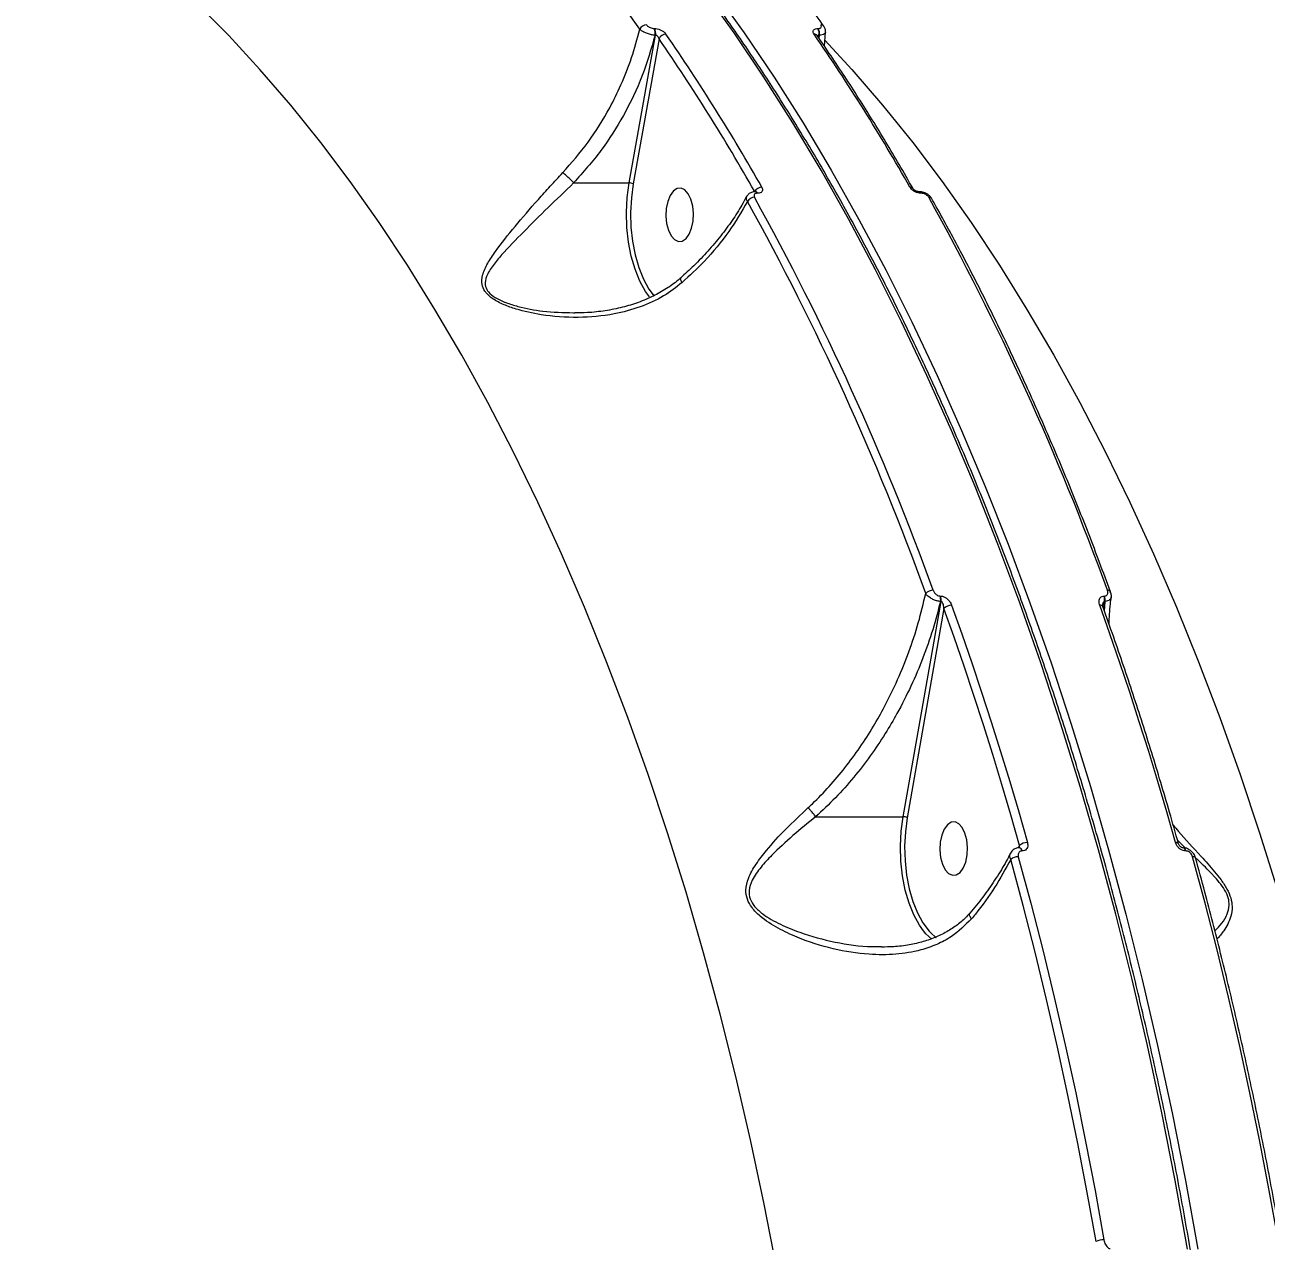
# Model space of a CAD drawing. Header units: millimetres. Extents: x -8327 to 9087, y -6583 to 5996.
# Drawn here: x 4920.2 to 5128.6, y 362 to 566.2 of the extents above; entities that cross this region are included whole.
import ezdxf

# ---------------------------------------------------------------- set-up
doc = ezdxf.new("R2010")
doc.units = ezdxf.units.MM
doc.layers.add('DIKOM_ОБЪЕКТ', color=7, linetype='Continuous')
doc.layers.add('DIKOM_РАЗМЕР_ОБЪЕКТА', color=7, linetype='Continuous')
doc.styles.add('style1', font='arial.ttf', dxfattribs={"width": 0.8})
doc.dimstyles.new('1-50', dxfattribs={"dimtxt": 300, "dimasz": 200, "dimexe": 100, "dimexo": 0, "dimgap": 100, "dimtad": 1, "dimtxsty": 'style1', "dimcen": 200, "dimclrd": 7, "dimclre": 7, "dimclrt": 7, "dimadec": 1, "dimazin": 2, "dimtfac": 1, "dimtmove": 0, "dimatfit": 2, "dimfxl": 0, "dimlwd": 25, "dimlwe": 18, "dimarcsym": 0})

# ---------------------------------------------------------------- blocks, each defined once
blk = doc.blocks.new('*D9')
at = {"layer": 'Defpoints', "color": 0, "transparency": 16777216}
for p in [(7087.37, 843.9), (-4957.59, 227.93), (7087.37, -4838.64)]:
    blk.add_point(p, dxfattribs=at)
at = {"layer": 'DIKOM_РАЗМЕР_ОБЪЕКТА', "color": 7, "lineweight": 18, "transparency": 16777216}
for p, q in [((7087.37, 843.9), (7087.37, -4938.64)), ((-4957.59, 227.93), (-4957.59, -4938.64))]:
    blk.add_line(p, q, dxfattribs=at)
at = {"layer": 'DIKOM_РАЗМЕР_ОБЪЕКТА', "color": 7, "lineweight": 25, "transparency": 16777216}
blk.add_line((-4757.59, -4838.64), (6887.37, -4838.64), dxfattribs=at)
at = {"layer": 'DIKOM_РАЗМЕР_ОБЪЕКТА', "color": 7, "transparency": 16777216}
for points in [[(-4757.59, -4805.31), (-4757.59, -4871.97), (-4957.59, -4838.64)], [(6887.37, -4805.31), (6887.37, -4871.97), (7087.37, -4838.64)]]:
    blk.add_solid(points, dxfattribs=at)
at = {"layer": 'DIKOM_РАЗМЕР_ОБЪЕКТА', "color": 7, "transparency": 16777216, "insert": (4098.94, -4585.47), "char_height": 300, "attachment_point": 5, "style": 'style1'}
blk.add_mtext('12040', dxfattribs=at)

msp = doc.modelspace()

# ---------------------------------------------------------------- linework, layer by layer
at = {"layer": 'DIKOM_ОБЪЕКТ', "color": 7, "linetype": 'Continuous', "lineweight": 15}
for p, q in [((5025.837, 565.63), (5025.905, 565.63)), ((5053.335, 565.63), (5053.403, 565.63)), ((5054.43, 562.65), (5054.603, 565.016)), ((5021.678, 539.699), (5026.086, 564.5)), ((5026.678, 563.888), (5022.35, 539.537)), ((5026.086, 564.5), (5026.018, 564.5)), ((5053.515, 564.5), (5053.447, 564.114)), ((5053.584, 564.5), (5053.515, 564.5)), ((5053.564, 563.939), (5053.584, 564.5)), ((5012.345, 539.699), (5021.678, 539.699)), ((5042.877, 538.219), (5042.829, 538.219)), ((5043.224, 537.957), (5043.177, 537.957)), ((5070.353, 538.219), (5070.306, 538.219)), ((5070.701, 537.957), (5070.654, 537.957)), ((5012.322, 517.905), (5012.534, 517.894)), ((5067.669, 433.281), (5074.01, 469.436)), ((5073.855, 470.335), (5073.943, 470.335)), ((5074.01, 469.436), (5073.922, 469.436)), ((5101.439, 469.436), (5101.246, 468.33)), ((5101.373, 470.335), (5101.461, 470.335)), ((5101.43, 467.81), (5101.528, 469.436)), ((5101.528, 469.436), (5101.439, 469.436)), ((5074.501, 468.24), (5068.341, 433.119)), ((5101.16, 468.57), (5101.157, 468.579)), ((5052.96, 433.281), (5067.669, 433.281)), ((5115.045, 428.003), (5113.725, 429.271)), ((5087.015, 428.052), (5087.199, 428.472)), ((5087.165, 428.059), (5087.137, 428.059)), ((5087.618, 427.534), (5087.59, 427.534)), ((5114.623, 428.059), (5114.595, 428.059)), ((5115.076, 427.534), (5115.048, 427.534))]:
    msp.add_line(p, q, dxfattribs=at)
at = {"layer": 'DIKOM_ОБЪЕКТ', "color": 7, "linetype": 'Continuous', "lineweight": 15, "flags": 128}
for points in [[(5115.373, 360.698), (5113.303, 372.205), (5111.061, 383.59), (5108.65, 394.844), (5106.072, 405.958), (5103.328, 416.922), (5100.422, 427.726), (5097.356, 438.362), (5094.132, 448.821), (5090.753, 459.094), (5087.222, 469.173), (5083.542, 479.048), (5079.716, 488.711), (5075.747, 498.155), (5071.639, 507.371), (5067.394, 516.352), (5063.017, 525.09), (5058.512, 533.578), (5053.881, 541.809), (5049.129, 549.775), (5044.261, 557.469), (5039.279, 564.887), (5034.189, 572.02)], [(5035.903, 572.02), (5040.993, 564.887), (5045.975, 557.469), (5050.844, 549.775), (5055.596, 541.809), (5060.226, 533.578), (5064.732, 525.09), (5069.109, 516.352), (5073.353, 507.371), (5077.461, 498.155), (5081.43, 488.711), (5085.256, 479.048), (5088.937, 469.173), (5092.468, 459.094), (5095.847, 448.821), (5099.07, 438.362), (5102.137, 427.726), (5105.043, 416.922), (5107.786, 405.958), (5110.364, 394.844), (5112.775, 383.59), (5115.017, 372.205), (5117.088, 360.698)], [(5046.444, 357.348), (5044.325, 368.249), (5042.035, 379.02), (5039.578, 389.65), (5036.955, 400.129), (5034.168, 410.449), (5031.221, 420.598), (5028.116, 430.568), (5024.855, 440.35), (5021.442, 449.934), (5017.881, 459.311), (5014.173, 468.474), (5010.324, 477.412), (5006.336, 486.118), (5002.213, 494.584), (4997.959, 502.803), (4993.578, 510.765), (4989.073, 518.464), (4984.45, 525.893), (4979.713, 533.045), (4974.865, 539.912), (4969.912, 546.49), (4964.857, 552.771), (4959.707, 558.75), (4954.465, 564.421), (4949.136, 569.78)], [(5054.524, 563.673), (5059.052, 558.75), (5064.203, 552.771), (5069.257, 546.49), (5074.211, 539.912), (5079.058, 533.045), (5083.796, 525.893), (5088.419, 518.464), (5092.923, 510.765), (5097.304, 502.803), (5101.558, 494.584), (5105.681, 486.118), (5109.67, 477.412), (5113.519, 468.474), (5117.226, 459.311), (5120.788, 449.934), (5124.201, 440.35), (5127.461, 430.568), (5130.566, 420.598)], [(5025.059, 520.545), (5024.395, 521.482), (5023.447, 523.207), (5022.646, 525.194), (5022.01, 527.394), (5021.554, 529.757), (5021.289, 532.227), (5021.221, 534.746), (5021.352, 537.257), (5021.678, 539.699)], [(5022.35, 539.537), (5022.034, 537.169), (5021.907, 534.734), (5021.973, 532.291), (5022.23, 529.896), (5022.672, 527.605), (5023.289, 525.471), (5024.066, 523.546), (5024.985, 521.872), (5025.866, 520.673)], [(5032.152, 532.096), (5032.398, 533.285), (5032.46, 534.56), (5032.335, 535.818), (5032.033, 536.956), (5031.578, 537.884), (5031.007, 538.524), (5030.366, 538.826), (5029.707, 538.765), (5029.083, 538.346), (5028.546, 537.603), (5028.138, 536.596), (5027.893, 535.407), (5027.83, 534.132), (5027.955, 532.874), (5028.257, 531.736), (5028.713, 530.809), (5029.284, 530.169), (5029.925, 529.867), (5030.584, 529.928), (5031.207, 530.347), (5031.745, 531.089), (5032.152, 532.096)], [(5075.78, 468.814), (5077.495, 463.985), (5079.176, 459.111), (5080.821, 454.191), (5082.431, 449.227), (5084.005, 444.22), (5085.543, 439.171), (5087.044, 434.081), (5088.508, 428.95)], [(5113.366, 428.95), (5111.902, 434.081), (5110.4, 439.171), (5108.863, 444.22), (5107.289, 449.227), (5105.679, 454.191), (5104.034, 459.111), (5102.353, 463.985), (5100.638, 468.814)], [(5087.199, 428.472), (5085.738, 433.59), (5084.24, 438.668), (5082.706, 443.705), (5081.136, 448.7), (5079.53, 453.652), (5077.889, 458.56), (5076.212, 463.423), (5074.501, 468.24)], [(5071.05, 414.127), (5070.386, 415.064), (5069.438, 416.79), (5068.636, 418.776), (5068, 420.976), (5067.544, 423.339), (5067.279, 425.809), (5067.211, 428.329), (5067.342, 430.839), (5067.669, 433.281)], [(5068.341, 433.119), (5068.024, 430.751), (5067.897, 428.317), (5067.963, 425.874), (5068.22, 423.478), (5068.662, 421.187), (5069.279, 419.054), (5070.056, 417.128), (5070.975, 415.455), (5072.015, 414.073), (5072.29, 413.777)], [(5078.143, 425.679), (5078.388, 426.868), (5078.451, 428.143), (5078.326, 429.4), (5078.024, 430.539), (5077.568, 431.466), (5076.997, 432.106), (5076.356, 432.408), (5075.697, 432.347), (5075.074, 431.928), (5074.536, 431.185), (5074.128, 430.178), (5073.883, 428.989), (5073.82, 427.714), (5073.945, 426.457), (5074.248, 425.318), (5074.703, 424.391), (5075.274, 423.751), (5075.915, 423.449), (5076.574, 423.51), (5077.198, 423.929), (5077.735, 424.672), (5078.143, 425.679)], [(5100.034, 361.944), (5098.548, 370.208), (5096.973, 378.411), (5095.31, 386.547), (5093.56, 394.615), (5091.723, 402.61), (5089.801, 410.528), (5087.795, 418.367), (5085.704, 426.123)], [(5086.979, 426.562), (5089.075, 418.789), (5091.086, 410.932), (5093.012, 402.996), (5094.853, 394.984), (5096.607, 386.898), (5098.273, 378.743), (5099.851, 370.523), (5101.341, 362.24)], [(5130.587, 362.24), (5129.098, 370.523), (5127.519, 378.743), (5125.853, 386.898), (5124.099, 394.984), (5122.259, 402.996), (5120.332, 410.932), (5118.321, 418.789), (5116.226, 426.562)], [(5116.736, 426.355), (5116.731, 426.369), (5116.688, 426.435), (5116.613, 426.489), (5116.508, 426.529), (5116.377, 426.553), (5116.226, 426.562)], [(5072.438, 412.698), (5071.458, 413.639), (5071.05, 414.127)], [(5072.29, 413.777), (5073.151, 413.015), (5073.19, 412.985)]]:
    msp.add_lwpolyline(points, dxfattribs=at)
at = {"layer": 'DIKOM_ОБЪЕКТ', "color": 7, "linetype": 'Continuous', "lineweight": 15}
for centre, radius, start, end in [((4821.632, 427.031), 244.736, 34.4552, 49.01533), ((5024.629, 564.912), 1.33, 92.49631, 154.04717), ((5024.439, 564.827), 1.612, 348.27455, 29.87018), ((5024.507, 564.827), 1.612, 348.29216, 29.87614), ((5027.897, 563.365), 1.326, 92.32021, 156.75852), ((4744.964, 369.788), 343.522, 29.50447, 34.56658), ((5052.738, 564.087), 0.604, 37.75549, 93.50465), ((4769.93, 369.859), 343.393, 29.50314, 34.56714), ((5051.937, 564.827), 1.612, 348.29216, 29.87614), ((5052.003, 564.827), 1.614, 348.31462, 29.85368), ((5053.856, 565.641), 0.6, 37.78965, 93.72609), ((4744.599, 369.53), 342.555, 29.50323, 34.56755), ((5021.693, 538.289), 1.41, 62.23419, 90.62296), ((5043.977, 537.558), 1.413, 91.6119, 151.60975), ((5042.782, 537.794), 0.427, 22.38389, 83.63776), ((5042.831, 537.796), 0.425, 22.32136, 84.5358), ((5068.847, 538.401), 0.571, 34.3305, 95.22077), ((5070.261, 537.796), 0.425, 22.27705, 84.61715), ((5070.304, 537.793), 0.429, 22.44857, 82.74664), ((5042.743, 535.842), 1.437, 91.83105, 148.36256), ((4644.755, 316.562), 453.692, 19.86968, 29.0114), ((4645.084, 316.772), 454.664, 19.86927, 29.01162), ((5071.995, 536.708), 0.572, 34.31566, 95.14904), ((4674.331, 316.772), 454.664, 19.86927, 29.01162), ((5072.701, 469.548), 1.753, 90.61625, 136.08941), ((5102.005, 470.78), 0.527, 32.82167, 98.34494), ((5072.142, 469.755), 1.808, 349.81778, 18.70088), ((5072.231, 469.756), 1.807, 349.79171, 18.69674), ((5075.786, 467.088), 1.725, 90.19041, 138.12199), ((5100.718, 468.3), 0.52, 32.54008, 98.86), ((5099.661, 469.756), 1.807, 349.79171, 18.69674), ((5099.748, 469.755), 1.808, 349.81778, 18.70088), ((5067.684, 431.87), 1.411, 62.24583, 90.61132), ((5086.996, 427.479), 0.597, 5.26361, 76.10171), ((5087.03, 427.482), 0.591, 5.04334, 77.36813), ((5088.498, 426.949), 2.001, 89.69303, 130.46489), ((5113.459, 428.448), 0.511, 35.12275, 100.49486), ((5114.459, 427.482), 0.59, 5.02371, 77.50554), ((5114.48, 427.478), 0.598, 5.3105, 75.81487), ((5086.982, 424.478), 2.084, 90.08075, 127.84929), ((5101.327, 359.27), 2.97, 89.73259, 115.81857)]:
    msp.add_arc(centre, radius, start, end, dxfattribs=at)
for points, knots in [([(5126.95, 228.93), (5126.943, 230.95), (5126.923, 236.81), (5126.765, 246.505), (5126.423, 258.003), (5125.916, 269.48), (5125.247, 280.925), (5124.417, 292.33), (5123.427, 303.687), (5122.275, 314.986), (5120.965, 326.221), (5119.496, 337.382), (5117.869, 348.46), (5116.087, 359.448), (5114.15, 370.337), (5112.06, 381.119), (5109.818, 391.787), (5107.426, 402.331), (5104.886, 412.744), (5102.199, 423.018), (5099.368, 433.146), (5096.394, 443.12), (5093.281, 452.932), (5090.029, 462.575), (5086.642, 472.042), (5083.123, 481.325), (5079.473, 490.418), (5075.695, 499.314), (5071.793, 508.007), (5067.769, 516.488), (5063.626, 524.753), (5059.367, 532.796), (5054.996, 540.609), (5050.515, 548.187), (5045.928, 555.524), (5041.238, 562.615), (5036.449, 569.455), (5031.565, 576.037), (5026.588, 582.358), (5021.523, 588.413), (5016.374, 594.196), (5011.144, 599.703), (5005.837, 604.93), (5000.457, 609.874), (4995.009, 614.529), (4989.496, 618.894), (4983.923, 622.963), (4978.294, 626.734), (4972.614, 630.209), (4966.885, 633.361), (4962.266, 635.7), (4959.545, 636.877), (4958.763, 637.215)], [0, 0, 0, 0, 0.010755, 0.031188, 0.0516215, 0.072055, 0.0924886, 0.1129222, 0.1333561, 0.15379, 0.1742241, 0.1946586, 0.2150931, 0.2355279, 0.2559631, 0.2763985, 0.2968344, 0.3172704, 0.337707, 0.358144, 0.3785814, 0.3990193, 0.4194576, 0.4398964, 0.460336, 0.4807759, 0.5012165, 0.5216576, 0.5420995, 0.5625418, 0.5829848, 0.6034283, 0.6238724, 0.644317, 0.6647621, 0.6852074, 0.705653, 0.7260987, 0.7465444, 0.7669897, 0.7874344, 0.807878, 0.8283206, 0.8487614, 0.8692003, 0.8896364, 0.9100692, 0.9304985, 0.9509233, 0.9713432, 0.9917581, 1, 1, 1, 1]), ([(5054.331, 566.008), (5053.489, 567.201), (5051.045, 570.66), (5046.926, 576.189), (5041.949, 582.506), (5036.881, 588.554), (5031.73, 594.33), (5026.498, 599.832), (5021.189, 605.049), (5016.64, 609.234), (5013.852, 611.635), (5012.877, 612.473)], [0, 0, 0, 0, 0.0652724, 0.1892967, 0.3133235, 0.4373493, 0.5613707, 0.6853862, 0.8093934, 0.9333913, 1, 1, 1, 1]), ([(5010.524, 541.418), (5011.981, 543.086), (5014.933, 546.465), (5018.075, 551.538), (5020.443, 556.335), (5022.186, 560.742), (5023.016, 563.903), (5023.433, 565.493)], [0, 0, 0, 0, 0.2398768, 0.4858728, 0.6394219, 0.8185479, 1, 1, 1, 1]), ([(5026.018, 564.5), (5025.915, 564.507), (5025.621, 564.527), (5025.067, 564.642), (5024.414, 564.866), (5023.819, 565.165), (5023.561, 565.384), (5023.433, 565.493)], [0, 0, 0, 0, 0.1131191, 0.3259289, 0.5480078, 0.7754116, 1, 1, 1, 1]), ([(5024.571, 566.24), (5024.631, 566.169), (5024.75, 566.026), (5025.038, 565.837), (5025.36, 565.701), (5025.637, 565.638), (5025.786, 565.632), (5025.837, 565.63)], [0, 0, 0, 0, 0.2288096, 0.4578238, 0.6785157, 0.8883463, 1, 1, 1, 1]), ([(5025.905, 565.63), (5025.982, 565.627), (5026.208, 565.619), (5026.633, 565.522), (5027.129, 565.31), (5027.569, 565.02), (5027.752, 564.8), (5027.843, 564.69)], [0, 0, 0, 0, 0.10828968, 0.32046516, 0.54306674, 0.77158508, 1, 1, 1, 1]), ([(5052.701, 564.69), (5052.652, 564.774), (5052.543, 564.961), (5052.532, 565.227), (5052.667, 565.451), (5052.936, 565.601), (5053.202, 565.621), (5053.335, 565.63)], [0, 0, 0, 0, 0.1742001, 0.3895935, 0.5958378, 0.7978867, 1, 1, 1, 1]), ([(5053.403, 565.63), (5053.491, 565.636), (5053.666, 565.649), (5053.843, 565.748), (5053.93, 565.894), (5053.921, 566.066), (5053.849, 566.186), (5053.817, 566.24)], [0, 0, 0, 0, 0.2038859, 0.4080332, 0.6135032, 0.8265791, 1, 1, 1, 1]), ([(5054.591, 565.016), (5054.594, 564.998), (5054.613, 564.887), (5054.45, 564.723), (5054.113, 564.551), (5053.76, 564.517), (5053.584, 564.5)], [0, 0, 0, 0, 0.059654, 0.3723634, 0.6858873, 1, 1, 1, 1]), ([(5054.587, 565.021), (5054.598, 565.065), (5054.645, 565.257), (5054.545, 565.604), (5054.44, 565.894), (5054.33, 566.008), (5054.329, 566.01)], [0, 0, 0, 0, 0.1286418, 0.5489713, 0.995089, 1, 1, 1, 1]), ([(5026.018, 564.5), (5025.364, 562.225), (5024.04, 557.616), (5020.895, 551.107), (5017.048, 544.988), (5013.926, 541.476), (5012.345, 539.699)], [0, 0, 0, 0, 0.2516499, 0.5098583, 0.7518711, 1, 1, 1, 1]), ([(5026.678, 563.888), (5026.654, 563.959), (5026.608, 564.098), (5026.482, 564.284), (5026.34, 564.416), (5026.228, 564.472), (5026.149, 564.496), (5026.111, 564.498), (5026.086, 564.5)], [0, 0, 0, 0, 0.2554207, 0.49897749, 0.71680065, 0.86162572, 0.90708995, 1, 1, 1, 1]), ([(5053.221, 564.451), (5053.216, 564.459), (5053.208, 564.47), (5053.211, 564.464), (5053.212, 564.462)], [0, 0, 0, 0, 0.6761134, 1, 1, 1, 1]), ([(5069.318, 538.723), (5068.544, 540.076), (5066.296, 544.001), (5062.492, 550.314), (5057.906, 557.56), (5054.771, 562.17), (5053.216, 564.457)], [0, 0, 0, 0, 0.1498885, 0.4347114, 0.7195436, 1, 1, 1, 1]), ([(5053.515, 564.5), (5053.477, 564.496), (5053.431, 564.491), (5053.353, 564.451), (5053.319, 564.411), (5053.29, 564.377)], [0, 0, 0, 0, 0.3987998, 0.48382, 1, 1, 1, 1]), ([(5030.559, 522.964), (5029.55, 522.179), (5027.383, 520.494), (5023.491, 518.76), (5018.679, 517.464), (5013.063, 516.953), (5007.497, 517.351), (5003.328, 518.255), (5000.62, 519.213), (4998.837, 520.12), (4997.844, 520.971), (4997.232, 521.79), (4996.828, 522.783), (4997.009, 524.385), (4997.882, 526.216), (4999.657, 528.885), (5002.469, 532.377), (5005.673, 536.087), (5008.413, 539.149), (5009.818, 540.659), (5010.524, 541.418)], [0, 0, 0, 0, 0.0590554, 0.1267708, 0.1965301, 0.2899959, 0.3861943, 0.4527706, 0.4864324, 0.5209063, 0.5489134, 0.5542501, 0.5800472, 0.6152101, 0.6617352, 0.7094939, 0.8061391, 0.9056043, 0.952553, 1, 1, 1, 1]), ([(5012.344, 539.7), (5012.343, 539.699), (5010.898, 538.254), (5007.946, 535.5), (5003.88, 531.425), (5000.807, 528.278), (4998.767, 525.828), (4997.724, 524.195), (4997.384, 522.734), (4997.718, 521.829), (4998.28, 521.098), (4999.24, 520.342), (5000.978, 519.556), (5003.659, 518.734), (5007.464, 518.003), (5010.605, 517.94), (5012.322, 517.905)], [0, 0, 0, 0, 0.0000229, 0.1388319, 0.2813254, 0.4275296, 0.4947213, 0.5630267, 0.6112723, 0.6455618, 0.6526448, 0.6903088, 0.7374433, 0.7864468, 0.8832958, 1, 1, 1, 1]), ([(5012.344, 539.7), (5012.211, 539.846), (5011.947, 540.138), (5011.456, 540.62), (5011.018, 541.017), (5010.71, 541.274), (5010.572, 541.381), (5010.524, 541.418)], [0, 0, 0, 0, 0.2488048, 0.4976134, 0.7464268, 0.9127452, 1, 1, 1, 1]), ([(5012.345, 539.699), (5012.345, 539.699), (5012.344, 539.699), (5012.344, 539.699), (5012.344, 539.7), (5012.344, 539.7)], [0, 0, 0, 0, 0.46079085, 0.85320709, 1, 1, 1, 1]), ([(5042.83, 538.219), (5042.83, 538.219), (5042.611, 538.237), (5042.209, 538.145), (5041.706, 537.873), (5041.517, 537.58), (5041.429, 537.444)], [0, 0, 0, 0, 0.00042318, 0.38826067, 0.7151601, 1, 1, 1, 1]), ([(5043.177, 537.957), (5043.115, 537.954), (5042.959, 537.945), (5042.763, 537.864), (5042.631, 537.71), (5042.598, 537.507), (5042.664, 537.354), (5042.697, 537.278)], [0, 0, 0, 0, 0.1422353, 0.3570721, 0.5716149, 0.7857363, 1, 1, 1, 1]), ([(5042.958, 538.226), (5042.956, 538.224), (5042.951, 538.221), (5042.894, 538.221), (5042.872, 538.221)], [0, 0, 0, 0, 0.6167226, 1, 1, 1, 1]), ([(5043.937, 538.97), (5043.987, 538.856), (5044.088, 538.629), (5044.038, 538.325), (5043.841, 538.096), (5043.548, 537.974), (5043.316, 537.962), (5043.224, 537.957)], [0, 0, 0, 0, 0.215048, 0.4299887, 0.6447437, 0.8592532, 1, 1, 1, 1]), ([(5070.654, 537.957), (5070.556, 537.962), (5070.31, 537.974), (5069.88, 538.096), (5069.424, 538.325), (5069.031, 538.629), (5068.874, 538.856), (5068.795, 538.97)], [0, 0, 0, 0, 0.1407705, 0.3553309, 0.5700268, 0.7849381, 1, 1, 1, 1]), ([(5070.302, 538.221), (5070.279, 538.221), (5070.221, 538.221), (5070.068, 538.247), (5069.871, 538.311), (5069.659, 538.414), (5069.484, 538.538), (5069.375, 538.642), (5069.326, 538.71), (5069.323, 538.716), (5069.322, 538.718)], [0, 0, 0, 0, 0.0887714, 0.2207331, 0.3687924, 0.5325746, 0.6969615, 0.8338035, 0.9576764, 1, 1, 1, 1]), ([(5072.452, 537.024), (5072.425, 537.081), (5072.309, 537.323), (5071.92, 537.691), (5071.287, 538.056), (5070.717, 538.237), (5070.414, 538.204), (5070.358, 538.198)], [0, 0, 0, 0, 0.0780345, 0.3328886, 0.6248225, 0.9304004, 1, 1, 1, 1]), ([(5071.944, 537.278), (5071.891, 537.354), (5071.787, 537.507), (5071.525, 537.71), (5071.22, 537.864), (5070.932, 537.945), (5070.766, 537.954), (5070.701, 537.957)], [0, 0, 0, 0, 0.2142603, 0.4284191, 0.6428081, 0.8576869, 1, 1, 1, 1]), ([(5041.378, 537.45), (5041.122, 536.959), (5040.412, 535.596), (5038.963, 533.367), (5037.068, 530.783), (5034.919, 528.246), (5032.671, 525.874), (5031.052, 524.409), (5030.297, 523.726)], [0, 0, 0, 0, 0.1021398, 0.283913, 0.4672781, 0.6520033, 0.8376687, 1, 1, 1, 1]), ([(5041.52, 536.595), (5040.529, 534.893), (5038.522, 531.442), (5034.713, 526.847), (5031.813, 524.136), (5030.559, 522.964)], [0, 0, 0, 0, 0.3558607, 0.7214832, 1, 1, 1, 1]), ([(5041.52, 536.595), (5041.456, 536.742), (5041.328, 537.034), (5041.326, 537.323), (5041.414, 537.421), (5041.417, 537.425)], [0, 0, 0, 0, 0.4896388, 0.9789727, 1, 1, 1, 1]), ([(5102.448, 471.065), (5101.84, 472.708), (5100.08, 477.472), (5097.064, 485.216), (5093.361, 494.228), (5089.53, 503.038), (5085.576, 511.642), (5081.501, 520.032), (5077.381, 528.059), (5074.344, 533.675), (5072.716, 536.587), (5072.467, 537.031)], [0, 0, 0, 0, 0.0688405, 0.199647, 0.3304594, 0.4612759, 0.5920962, 0.7229198, 0.8537482, 0.9776938, 1, 1, 1, 1]), ([(5030.29, 523.74), (5030.158, 523.615), (5029.434, 522.934), (5027.902, 521.896), (5025.681, 520.627), (5023.198, 519.58), (5020.51, 518.754), (5017.637, 518.197), (5014.959, 517.881), (5013.239, 517.878), (5012.531, 517.876)], [0, 0, 0, 0, 0.0283428, 0.155355, 0.2898638, 0.4317219, 0.5796953, 0.7321419, 0.8897665, 1, 1, 1, 1]), ([(5030.559, 522.964), (5030.544, 522.991), (5030.483, 523.093), (5030.365, 523.319), (5030.273, 523.576), (5030.323, 523.65), (5030.345, 523.683)], [0, 0, 0, 0, 0.0711541, 0.2788363, 0.6763913, 1, 1, 1, 1]), ([(5072.682, 471.301), (5072.747, 471.162), (5072.861, 470.916), (5073.145, 470.619), (5073.435, 470.427), (5073.68, 470.344), (5073.814, 470.337), (5073.855, 470.335)], [0, 0, 0, 0, 0.302581, 0.534666, 0.7254199, 0.9171331, 1, 1, 1, 1]), ([(5101.461, 470.335), (5101.539, 470.343), (5101.695, 470.359), (5101.866, 470.482), (5101.979, 470.667), (5102.019, 470.926), (5101.981, 471.151), (5101.935, 471.282), (5101.928, 471.301)], [0, 0, 0, 0, 0.1673339, 0.3344605, 0.5091491, 0.7130678, 0.9577061, 1, 1, 1, 1]), ([(5102.566, 470.128), (5102.569, 470.141), (5102.62, 470.339), (5102.582, 470.668), (5102.465, 470.954), (5102.422, 471.06)], [0, 0, 0, 0, 0.0411876, 0.6437107, 1, 1, 1, 1]), ([(5051.676, 434.785), (5051.921, 435.012), (5053.153, 436.153), (5055.274, 438.345), (5058.84, 442.573), (5061.93, 447.094), (5064.757, 452.12), (5066.778, 456.286), (5068.672, 460.989), (5070.272, 465.823), (5071.049, 469.117), (5071.438, 470.764)], [0, 0, 0, 0, 0.0242947, 0.1222458, 0.2202156, 0.421513, 0.511887, 0.6322339, 0.7525893, 0.8762948, 1, 1, 1, 1]), ([(5073.922, 469.436), (5073.509, 467.845), (5072.684, 464.663), (5071.013, 459.911), (5069.02, 455.204), (5066.863, 450.959), (5064.559, 447.044), (5062.154, 443.453), (5059.367, 439.845), (5056.326, 436.4), (5054.08, 434.321), (5052.957, 433.282)], [0, 0, 0, 0, 0.1183254, 0.2366523, 0.3581426, 0.4796259, 0.5712573, 0.6768273, 0.7823849, 0.8912041, 1, 1, 1, 1]), ([(5073.922, 469.436), (5073.841, 469.441), (5073.575, 469.46), (5073.088, 469.582), (5072.481, 469.847), (5071.917, 470.221), (5071.588, 470.551), (5071.459, 470.735), (5071.438, 470.764)], [0, 0, 0, 0, 0.0891935, 0.2936558, 0.4896044, 0.7163585, 0.9545651, 1, 1, 1, 1]), ([(5073.943, 470.335), (5074.004, 470.332), (5074.216, 470.322), (5074.604, 470.186), (5075.068, 469.873), (5075.509, 469.406), (5075.684, 469.023), (5075.78, 468.814)], [0, 0, 0, 0, 0.0796408, 0.2756701, 0.4707637, 0.7105443, 1, 1, 1, 1]), ([(5074.501, 468.24), (5074.486, 468.402), (5074.46, 468.688), (5074.357, 469.048), (5074.248, 469.268), (5074.151, 469.378), (5074.079, 469.427), (5074.03, 469.433), (5074.01, 469.436)], [0, 0, 0, 0, 0.3509446, 0.6182161, 0.8028781, 0.8792399, 0.9492473, 1, 1, 1, 1]), ([(5100.638, 468.814), (5100.628, 468.842), (5100.557, 469.049), (5100.5, 469.405), (5100.568, 469.816), (5100.747, 470.106), (5101.013, 470.297), (5101.252, 470.322), (5101.373, 470.335)], [0, 0, 0, 0, 0.0392124, 0.2872225, 0.4952084, 0.6710003, 0.8352715, 1, 1, 1, 1]), ([(5101.171, 468.573), (5101.15, 468.624), (5101.095, 468.753), (5101.106, 468.867), (5101.104, 468.866), (5101.104, 468.866)], [0, 0, 0, 0, 0.3301428, 0.849343, 1, 1, 1, 1]), ([(5101.439, 469.436), (5101.418, 469.433), (5101.374, 469.427), (5101.291, 469.369), (5101.205, 469.239), (5101.139, 469.06), (5101.119, 468.928), (5101.112, 468.874)], [0, 0, 0, 0, 0.1027516, 0.2045189, 0.4539962, 0.7780286, 1, 1, 1, 1]), ([(5102.552, 470.133), (5102.544, 470.057), (5102.526, 469.878), (5102.323, 469.661), (5101.993, 469.485), (5101.684, 469.452), (5101.528, 469.436)], [0, 0, 0, 0, 0.19393186, 0.46169556, 0.72802127, 1, 1, 1, 1]), ([(5102.208, 465.618), (5102.253, 466.749), (5102.313, 468.246), (5102.523, 469.759), (5102.574, 470.129)], [0, 0, 0, 0, 0.75505867, 1, 1, 1, 1]), ([(5113.877, 428.742), (5113.374, 430.513), (5111.918, 435.647), (5109.398, 444.029), (5106.272, 453.826), (5103.509, 461.993), (5101.769, 466.865), (5101.157, 468.579)], [0, 0, 0, 0, 0.1293236, 0.3750454, 0.6207761, 0.8665153, 1, 1, 1, 1]), ([(5079.106, 416.126), (5078.04, 415.063), (5076.311, 413.338), (5073.311, 411.782), (5070.202, 410.697), (5066.376, 410.076), (5061.424, 410.085), (5055.833, 410.974), (5050.707, 412.595), (5046.611, 414.511), (5044.004, 416.175), (5042.274, 417.895), (5041.403, 419.427), (5041.152, 421.164), (5041.676, 423.186), (5042.933, 425.371), (5045.036, 428.109), (5047.92, 431.254), (5050.416, 433.601), (5051.676, 434.785)], [0, 0, 0, 0, 0.0742594, 0.1205062, 0.1678161, 0.2375795, 0.3094458, 0.4056702, 0.5047079, 0.5602508, 0.6168548, 0.648478, 0.6753878, 0.7024606, 0.738688, 0.7871105, 0.8368193, 0.9176542, 1, 1, 1, 1]), ([(5052.957, 433.282), (5052.841, 433.444), (5052.61, 433.769), (5052.2, 434.247), (5051.884, 434.582), (5051.725, 434.737), (5051.676, 434.785)], [0, 0, 0, 0, 0.3252561, 0.6505219, 0.8925552, 1, 1, 1, 1]), ([(5052.96, 433.281), (5051.669, 432.228), (5049.066, 430.106), (5046.024, 427.3), (5043.739, 424.826), (5042.35, 422.892), (5041.695, 421.059), (5041.877, 419.481), (5042.731, 418.106), (5044.446, 416.595), (5047.044, 415.146), (5051.104, 413.492), (5056.252, 412.137), (5060.892, 411.406), (5063.473, 411.479), (5064.003, 411.494)], [0, 0, 0, 0, 0.11524845, 0.23235892, 0.30004977, 0.36886662, 0.41698331, 0.45180274, 0.48660123, 0.52883092, 0.60597414, 0.68531828, 0.82284033, 0.96362974, 1, 1, 1, 1]), ([(5052.957, 433.282), (5052.957, 433.282), (5052.957, 433.281), (5052.958, 433.281), (5052.959, 433.281), (5052.96, 433.281)], [0, 0, 0, 0, 0.2963703, 0.6980816, 1, 1, 1, 1]), ([(5112.988, 431.854), (5113.271, 431.51), (5114.665, 429.815), (5117.102, 427.26), (5119.567, 424.519), (5121.04, 422.667), (5122.02, 421.181), (5122.698, 419.623), (5122.939, 418.013), (5122.687, 416.54), (5122.143, 415.231), (5121.334, 413.894), (5120.705, 413.183), (5120.319, 412.747)], [0, 0, 0, 0, 0.05387563, 0.26537385, 0.38778218, 0.44977411, 0.51356733, 0.57325883, 0.63308166, 0.71338428, 0.79309278, 0.87298798, 1, 1, 1, 1]), ([(5085.662, 427.173), (5085.615, 427.073), (5085.121, 426.02), (5083.936, 424.015), (5082.085, 421.189), (5080.367, 418.873), (5079.201, 417.536), (5078.819, 417.099)], [0, 0, 0, 0, 0.0291551, 0.3074344, 0.5861184, 0.864657, 1, 1, 1, 1]), ([(5085.704, 426.123), (5085.654, 426.277), (5085.546, 426.608), (5085.557, 426.973), (5085.667, 427.127), (5085.689, 427.158)], [0, 0, 0, 0, 0.4072422, 0.8788818, 1, 1, 1, 1]), ([(5087.138, 428.044), (5087.093, 428.048), (5086.84, 428.073), (5086.38, 427.914), (5085.908, 427.591), (5085.754, 427.277), (5085.696, 427.161)], [0, 0, 0, 0, 0.07497891, 0.41730075, 0.78421897, 1, 1, 1, 1]), ([(5087.59, 427.534), (5087.499, 427.524), (5087.318, 427.504), (5087.11, 427.354), (5086.972, 427.13), (5086.921, 426.854), (5086.961, 426.654), (5086.979, 426.562)], [0, 0, 0, 0, 0.1951756, 0.3900544, 0.5932398, 0.8110894, 1, 1, 1, 1]), ([(5087.13, 428.061), (5087.15, 428.125), (5087.193, 428.258), (5087.197, 428.399), (5087.199, 428.472)], [0, 0, 0, 0, 0.4849003, 1, 1, 1, 1]), ([(5088.508, 428.95), (5088.536, 428.815), (5088.595, 428.526), (5088.525, 428.124), (5088.325, 427.797), (5088.019, 427.577), (5087.752, 427.548), (5087.618, 427.534)], [0, 0, 0, 0, 0.1890041, 0.4045135, 0.6068246, 0.8033429, 1, 1, 1, 1]), ([(5115.048, 427.534), (5114.982, 427.537), (5114.768, 427.548), (5114.374, 427.684), (5113.926, 428.002), (5113.555, 428.446), (5113.429, 428.782), (5113.366, 428.95)], [0, 0, 0, 0, 0.0931621, 0.303831, 0.5302285, 0.7651986, 1, 1, 1, 1]), ([(5114.589, 428.06), (5114.581, 428.06), (5114.564, 428.059), (5114.478, 428.078), (5114.361, 428.13), (5114.223, 428.224), (5114.081, 428.362), (5113.959, 428.533), (5113.893, 428.674), (5113.881, 428.731), (5113.879, 428.74)], [0, 0, 0, 0, 0.0920568, 0.2056791, 0.3189522, 0.4536291, 0.6001816, 0.7736021, 0.9657943, 1, 1, 1, 1]), ([(5116.722, 426.353), (5116.71, 426.41), (5116.647, 426.711), (5116.319, 427.233), (5115.734, 427.759), (5115.12, 428.04), (5114.754, 428.033), (5114.625, 428.031)], [0, 0, 0, 0, 0.0618004, 0.3256541, 0.6139858, 0.8635312, 1, 1, 1, 1]), ([(5116.226, 426.562), (5116.183, 426.676), (5116.098, 426.906), (5115.844, 427.21), (5115.537, 427.429), (5115.267, 427.524), (5115.12, 427.532), (5115.076, 427.534)], [0, 0, 0, 0, 0.23364111, 0.46725202, 0.69554247, 0.90860161, 1, 1, 1, 1]), ([(5085.704, 426.123), (5084.844, 424.537), (5083.157, 421.425), (5080.74, 418.116), (5079.33, 416.4), (5079.106, 416.126)], [0, 0, 0, 0, 0.466535, 0.9150169, 1, 1, 1, 1]), ([(5119.958, 414.146), (5119.981, 414.164), (5120.393, 414.498), (5121.174, 415.358), (5122.026, 416.736), (5122.449, 418.207), (5122.283, 419.66), (5121.643, 421.027), (5120.733, 422.285), (5119.994, 423.117), (5118.833, 424.361), (5117.791, 425.364), (5116.878, 426.241), (5116.71, 426.403)], [0, 0, 0, 0, 0.0091983, 0.1692713, 0.3279699, 0.4403947, 0.52143, 0.6022728, 0.6841868, 0.7666306, 0.7801079, 0.9594, 1, 1, 1, 1]), ([(5131.085, 362.092), (5130.747, 364.004), (5129.77, 369.548), (5128.034, 378.646), (5125.828, 389.341), (5123.471, 399.914), (5120.962, 410.357), (5118.703, 419.159), (5117.256, 424.453), (5116.736, 426.355)], [0, 0, 0, 0, 0.086464, 0.2507433, 0.4150279, 0.5793143, 0.743605, 0.9078983, 1, 1, 1, 1]), ([(5078.823, 417.113), (5078.708, 416.97), (5078.163, 416.287), (5076.96, 415.259), (5075.214, 414.038), (5073.223, 413.039), (5071.031, 412.275), (5068.63, 411.726), (5066.273, 411.413), (5064.691, 411.404), (5064.002, 411.4)], [0, 0, 0, 0, 0.0336451, 0.1603755, 0.2933044, 0.4316408, 0.5745655, 0.7205578, 0.8783764, 1, 1, 1, 1]), ([(5079.106, 416.126), (5079.092, 416.146), (5078.974, 416.316), (5078.815, 416.618), (5078.745, 416.936), (5078.83, 417.037), (5078.866, 417.079)], [0, 0, 0, 0, 0.0465441, 0.3949562, 0.7492098, 1, 1, 1, 1]), ([(5101.341, 362.24), (5101.408, 361.97), (5101.506, 361.576), (5101.789, 361.133), (5102.011, 360.914), (5102.221, 360.799), (5102.343, 360.786), (5102.398, 360.781)], [0, 0, 0, 0, 0.4299767, 0.6257763, 0.7881305, 0.9052427, 1, 1, 1, 1])]:
    msp.add_open_spline(points, degree=3, knots=knots, dxfattribs=at)

# ---------------------------------------------------------------- dimensions: what is measured, and where the dimension line sits
at = {"layer": 'DIKOM_РАЗМЕР_ОБЪЕКТА'}
dim = msp.add_linear_dim(base=(7087.366, -4838.641), p1=(-4957.594, 227.929), p2=(7087.366, 843.902), text='12040', dimstyle='1-50', dxfattribs=at)
dim.commit()
dim.dimension.update_dxf_attribs({"geometry": '*D9', "text_midpoint": (4098.945, -4838.641), "dimtype": 160})

doc.saveas('drawing.dxf')
